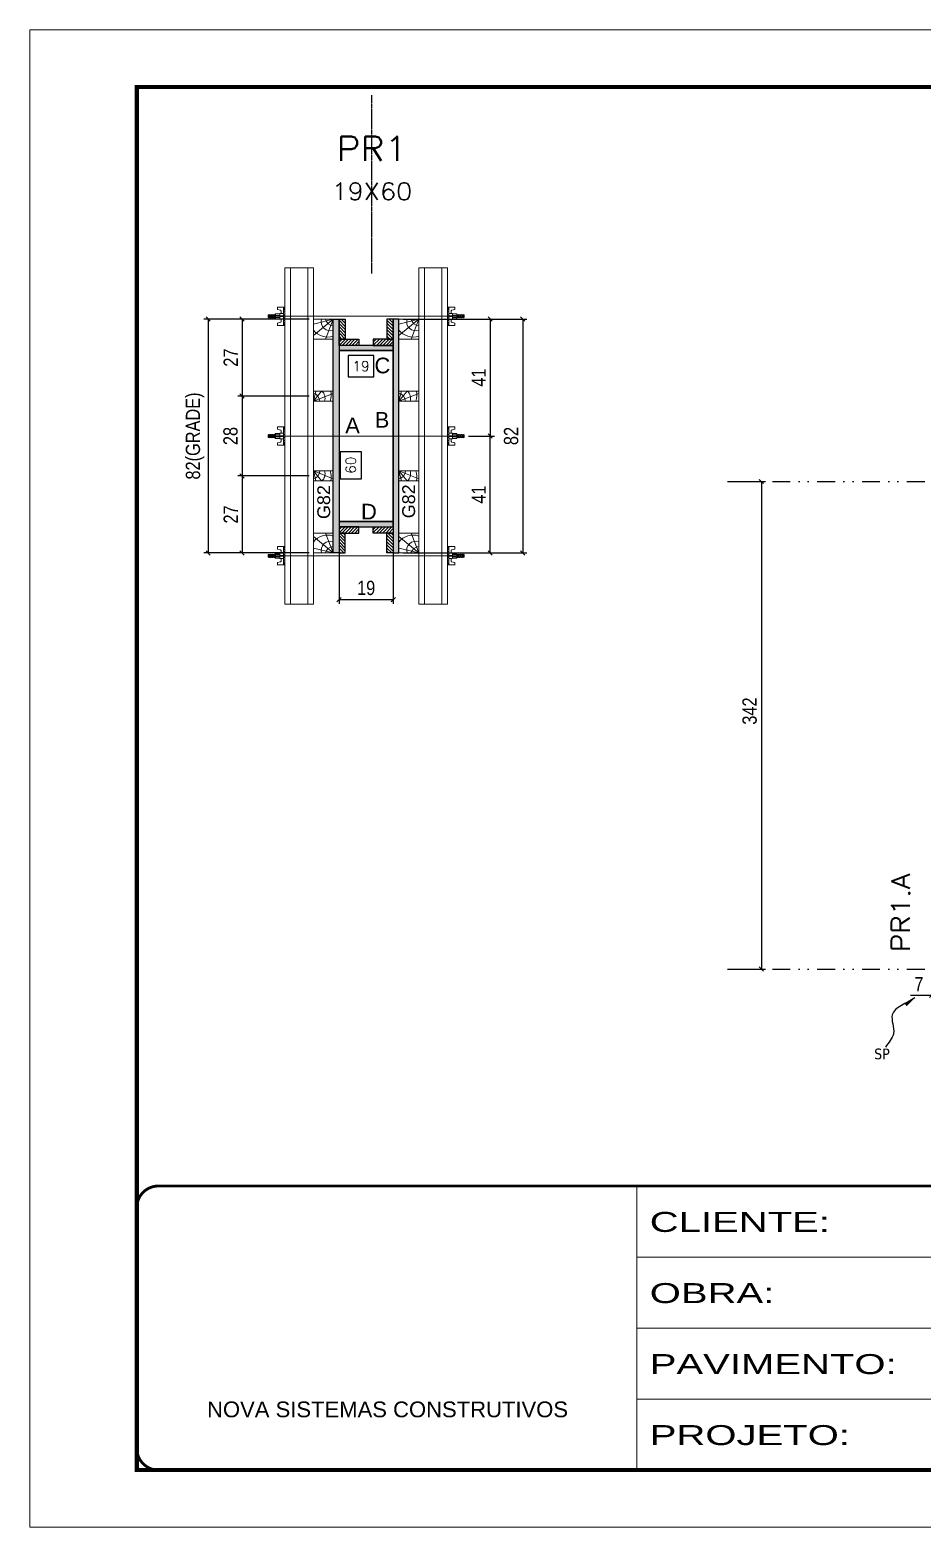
# Model space of a CAD drawing. Extents: x 2102 to 8383, y -13264 to 2718.
# Drawn here: x 3687 to 4313, y -7521 to -6471 of the extents above; entities that cross this region are included whole.
import ezdxf
from ezdxf.enums import TextEntityAlignment as Align

# ---------------------------------------------------------------- set-up
doc = ezdxf.new("R2010")
doc.units = 0
for name, pattern in [('CONTINUO', [0]), ('DASHED', [0.75, 0.5, -0.25]), ('DIVIDE2', [0.625, 0.25, -0.125, 0, -0.125, 0, -0.125]), ('HIDDEN', [0.375, 0.25, -0.125])]:
    doc.linetypes.add(name, pattern=pattern)
for name, color, linetype in [('CHAPA', 1, 'Continuous'), ('COTA', 241, 'Continuous'), ('cotas', 4, 'Continuous'), ('MEIO_PONT', 93, 'Continuous'), ('Nível', 160, 'Continuous'), ('Painéis', 200, 'Continuous'), ('SARRAFO', 251, 'Continuous'), ('texto', 7, 'Continuous'), ('Texto de Titulo', 7, 'Continuous'), ('Texto Qtd Sarr', 242, 'Continuous'), ('TEXTO_GERAL', 7, 'Continuous')]:
    doc.layers.add(name, color=color, linetype=linetype)
for name, color, linetype, lineweight in [('Folhas', 255, 'Continuous', 9), ('Hachura', 251, 'Continuous', 9), ('Madeira', 126, 'Continuous', 18), ('Perfil Metálico', 224, 'Continuous', 18), ('SARRAFO DE PRESSAO', 251, 'DASHED', 9), ('Texto Seção', 7, 'Continuous', 15)]:
    doc.layers.add(name, color=color, linetype=linetype, lineweight=lineweight)
doc.styles.add('ARIAL', font='arial.ttf')
doc.styles.add('COTA TECNICA', font='techl___.ttf', dxfattribs={"height": 10})
doc.styles.add('COTA TECNICA 2X', font='techl___.ttf', dxfattribs={"height": 10})
doc.styles.add('COTA TECNICA-50', font='techl___.ttf', dxfattribs={"height": 10})
doc.styles.add('REGUA-120', font='ROMANS.shx', dxfattribs={"height": 15})
doc.styles.add('ROMANS', font='romans.shx')
doc.styles.add('SANSSERIF', font='sas_____.pfb')
doc.styles.get("Standard").update_dxf_attribs({"font": 'arial.ttf'})
doc.styles.add('Tecnologia', font='')
doc.styles.get('Tecnologia').set_extended_font_data('Forgotten Futurist')
doc.dimstyles.new('COTA PAINEL-50', dxfattribs={"dimtxt": 10, "dimasz": 3, "dimexe": 3, "dimexo": 3, "dimgap": 3, "dimtad": 1, "dimdec": 1, "dimzin": 12, "dimdsep": 46, "dimtxsty": 'COTA TECNICA-50', "dimblk1": 'OBLIQUE', "dimblk2": 'OBLIQUE', "dimsah": 1, "dimcen": 0.9, "dimclrd": 4, "dimclre": 4, "dimclrt": 240, "dimadec": 1, "dimazin": 3, "dimtfac": 1, "dimtdec": 1, "dimtmove": 0, "dimatfit": 3, "dimfxl": 1, "dimtolj": 1, "dimtzin": 12, "dimarcsym": 0})
doc.dimstyles.new('PAINEL', dxfattribs={"dimtxt": 10, "dimasz": 3, "dimexe": 3, "dimexo": 3, "dimgap": 3, "dimtad": 1, "dimdec": 1, "dimzin": 12, "dimdsep": 46, "dimtxsty": 'COTA TECNICA', "dimblk1": 'OBLIQUE', "dimblk2": 'OBLIQUE', "dimsah": 1, "dimcen": 0.9, "dimclrd": 4, "dimclre": 4, "dimclrt": 240, "dimadec": 1, "dimazin": 3, "dimtfac": 1, "dimtdec": 1, "dimtmove": 0, "dimatfit": 3, "dimfxl": 1, "dimtolj": 1, "dimtzin": 12, "dimarcsym": 0})
doc.dimstyles.new('SECAO PILAR', dxfattribs={"dimtxt": 10, "dimasz": 3, "dimexe": 3, "dimexo": 3, "dimgap": 3, "dimtad": 1, "dimdec": 1, "dimlfac": 0.5, "dimzin": 12, "dimdsep": 46, "dimtxsty": 'COTA TECNICA 2X', "dimblk1": 'OBLIQUE', "dimblk2": 'OBLIQUE', "dimsah": 1, "dimcen": 0.9, "dimclrd": 256, "dimclre": 256, "dimclrt": 256, "dimadec": 1, "dimazin": 3, "dimtfac": 1, "dimtdec": 1, "dimtmove": 0, "dimatfit": 3, "dimfxl": 1, "dimtolj": 1, "dimtzin": 12, "dimarcsym": 0})
doc.dimstyles.new('SECÇÃO 2', dxfattribs={"dimtxt": 7, "dimasz": 6, "dimexe": 0.18, "dimexo": 2, "dimgap": -4, "dimtad": 3, "dimdec": 1, "dimlfac": 0.5, "dimzin": 12, "dimdsep": 46, "dimtxsty": 'ROMANS', "dimblk": 'ARCHTICK', "dimcen": 0.09, "dimse1": 1, "dimse2": 1, "dimsd1": 1, "dimsd2": 1, "dimclrd": 180, "dimclre": 5, "dimclrt": 1, "dimadec": 0, "dimazin": 3, "dimtfac": 1, "dimtdec": 1, "dimtofl": 0, "dimtmove": 0, "dimatfit": 3, "dimldrblk": 'ARCHTICK', "dimfxl": 1, "dimtolj": 1, "dimtzin": 0, "dimarcsym": 0})
doc.dimstyles.get("Standard").update_dxf_attribs({"dimtxt": 0.18, "dimasz": 0.18, "dimexe": 0.18, "dimexo": 0.0625, "dimgap": 0.09, "dimtad": 0, "dimtih": 1, "dimtoh": 1, "dimdec": 4, "dimzin": 0, "dimdsep": 46, "dimtxsty": 'Standard', "dimcen": 0.09, "dimadec": 0, "dimazin": 0, "dimtfac": 1, "dimtdec": 4, "dimtofl": 0, "dimtmove": 0, "dimatfit": 3, "dimfxl": 1, "dimtolj": 1, "dimtzin": 0, "dimarcsym": 0})
pattern_1 = [(135, (-18987.3286, 2665.1317), (-1.12253202, -1.12253202), [])]
pattern_2 = [(135, (-18987.3286, 2450.1317), (-1.12253202, -1.12253202), [])]

# ---------------------------------------------------------------- blocks, each defined once
blk = doc.blocks.new('9999999999')
at = {"color": 30, "linetype": 'CONTINUO'}
for p, q in [((98564.6, 34230.2), (98564.6, 34429.4)), ((98564.6, 34379.6), (99584, 34379.6)), ((98564.6, 34329.8), (99488, 34329.8)), ((98564.6, 34280), (99488, 34280))]:
    blk.add_line(p, q, dxfattribs=at)
at = {"color": 30, "linetype": 'CONTINUO', "const_width": 2}
blk.add_lwpolyline([(99584, 34230.2), (99584, 34414.4, 0.414214), (99569, 34429.4), (98229, 34429.4, 0.414214), (98214, 34414.4), (98214, 34245.2, 0.414214), (98229, 34230.2), (99584, 34230.2)], format="xyb", dxfattribs=at)
at = {"layer": 'Folhas'}
blk.add_lwpolyline([(98139, 34190.2), (99624, 34190.2), (99624, 35240.2), (98139, 35240.2)], close=True, dxfattribs=at)
at = {"layer": 'Folhas', "color": 30, "const_width": 3}
blk.add_lwpolyline([(98214, 34230.2), (99584, 34230.2), (99584, 35200.2), (98214, 35200.2)], close=True, dxfattribs=at)
at = {"color": 7, "linetype": 'Continuous', "ltscale": 5, "style": 'ARIAL'}
blk.add_text('NOVA SISTEMAS CONSTRUTIVOS', height=11.059, dxfattribs=at).set_placement((98263.2, 34267.2))
at = {"layer": 'Folhas', "color": 7, "style": 'Tecnologia', "width": 1.5}
for s, p in [('CLIENTE:', (98573.7, 34397.2)), ('OBRA:', (98573.7, 34347.3)), ('PAVIMENTO:', (98573.7, 34297.5)), ('PROJETO:', (98573.7, 34247.7))]:
    blk.add_text(s, height=14, dxfattribs=at).set_placement(p)
blk = doc.blocks.new('*D875')
at = {"layer": 'COTA', "color": 180, "lineweight": -2, "transparency": 16777216}
for p, q in [((3919.8, -6766.8), (3904.8, -6766.8)), ((3904.8, -6766.8), (3904.8, -6785.8)), ((3919.8, -6785.8), (3919.8, -6766.8)), ((3904.8, -6785.8), (3919.8, -6785.8))]:
    blk.add_line(p, q, dxfattribs=at)
at = {"layer": 'Defpoints', "color": 0, "transparency": 16777216}
for p in [(3904.1, -6695.8), (3904.1, -6815.8), (3923.8, -6815.8)]:
    blk.add_point(p, dxfattribs=at)
at = {"layer": 'COTA', "color": 1, "transparency": 16777216, "insert": (3912.3, -6776.3), "char_height": 7, "attachment_point": 5, "rotation": 90, "style": 'ROMANS'}
blk.add_mtext('\\A1;60', dxfattribs=at)
blk = doc.blocks.new('_ArchTick')
at = {"color": 0, "linetype": 'ByBlock', "const_width": 0.15}
blk.add_lwpolyline([(-0.5, -0.5), (0.5, 0.5)], dxfattribs=at)
blk = doc.blocks.new('_Oblique')
at = {"color": 0, "linetype": 'ByBlock', "lineweight": -2}
blk.add_line((-0.5, -0.5), (0.5, 0.5), dxfattribs=at)
blk = doc.blocks.new('*D876')
at = {"layer": 'COTA', "lineweight": -2, "transparency": 16777216}
for p, q in [((3949.1, -6673.8), (4035.9, -6673.8)), ((4032.9, -6673.8), (4032.9, -6837.8)), ((3949.1, -6837.8), (4035.9, -6837.8))]:
    blk.add_line(p, q, dxfattribs=at)
at = {"layer": 'Defpoints', "color": 0, "transparency": 16777216}
for p in [(3946.1, -6673.8), (3946.1, -6837.8), (4032.9, -6837.8)]:
    blk.add_point(p, dxfattribs=at)
at = {"layer": 'COTA', "lineweight": -2, "transparency": 16777216, "xscale": 3, "yscale": 3, "zscale": 3}
for p, rotation in [((4032.9, -6673.8), 90), ((4032.9, -6837.8), 270)]:
    blk.add_blockref('_Oblique', p, dxfattribs=dict(at, rotation=rotation))
at = {"layer": 'COTA', "transparency": 16777216, "insert": (4024.8, -6755.8), "char_height": 10, "attachment_point": 5, "rotation": 90, "style": 'COTA TECNICA 2X'}
blk.add_mtext('\\A1;82', dxfattribs=at)
blk = doc.blocks.new('*D877')
at = {"layer": 'COTA', "lineweight": -2, "transparency": 16777216}
for p, q in [((3983.1, -6673.8), (4013.1, -6673.8)), ((4010.1, -6673.8), (4010.1, -6755.8)), ((3994.9, -6755.8), (4013.1, -6755.8))]:
    blk.add_line(p, q, dxfattribs=at)
at = {"layer": 'Defpoints', "color": 0, "transparency": 16777216}
for p in [(3980.1, -6673.8), (3991.9, -6755.8), (4010.1, -6755.8)]:
    blk.add_point(p, dxfattribs=at)
at = {"layer": 'COTA', "lineweight": -2, "transparency": 16777216, "xscale": 3, "yscale": 3, "zscale": 3}
for p, rotation in [((4010.1, -6673.8), 90), ((4010.1, -6755.8), 270)]:
    blk.add_blockref('_Oblique', p, dxfattribs=dict(at, rotation=rotation))
at = {"layer": 'COTA', "transparency": 16777216, "insert": (4002, -6714.8), "char_height": 10, "attachment_point": 5, "rotation": 90, "style": 'COTA TECNICA 2X'}
blk.add_mtext('\\A1;41', dxfattribs=at)
blk = doc.blocks.new('*D878')
at = {"layer": 'COTA', "lineweight": -2, "transparency": 16777216}
for p, q in [((3994.9, -6755.8), (4013.1, -6755.8)), ((4010.1, -6837.8), (4010.1, -6755.8)), ((3983.1, -6837.8), (4013.1, -6837.8))]:
    blk.add_line(p, q, dxfattribs=at)
at = {"layer": 'Defpoints', "color": 0, "transparency": 16777216}
for p in [(3991.9, -6755.8), (4010.1, -6755.8), (3980.1, -6837.8)]:
    blk.add_point(p, dxfattribs=at)
at = {"layer": 'COTA', "lineweight": -2, "transparency": 16777216, "xscale": 3, "yscale": 3, "zscale": 3}
for p, rotation in [((4010.1, -6755.8), 90), ((4010.1, -6837.8), 270)]:
    blk.add_blockref('_Oblique', p, dxfattribs=dict(at, rotation=rotation))
at = {"layer": 'COTA', "transparency": 16777216, "insert": (4002, -6796.8), "char_height": 10, "attachment_point": 5, "rotation": 90, "style": 'COTA TECNICA 2X'}
blk.add_mtext('\\A1;41', dxfattribs=at)
blk = doc.blocks.new('*D879')
at = {"layer": 'COTA', "color": 180, "lineweight": -2, "transparency": 16777216}
for p, q in [((3928.5, -6699.3), (3910.5, -6699.3)), ((3910.5, -6699.3), (3910.5, -6714.3)), ((3928.5, -6714.3), (3928.5, -6699.3)), ((3910.5, -6714.3), (3928.5, -6714.3))]:
    blk.add_line(p, q, dxfattribs=at)
at = {"layer": 'Defpoints', "color": 0, "transparency": 16777216}
for p in [(3904.1, -6695.8), (3942.1, -6695.8), (3942.1, -6718.3)]:
    blk.add_point(p, dxfattribs=at)
at = {"layer": 'COTA', "color": 1, "transparency": 16777216, "insert": (3919.5, -6706.8), "char_height": 7, "attachment_point": 5, "style": 'ROMANS'}
blk.add_mtext('\\A1;19', dxfattribs=at)
blk = doc.blocks.new('titulo1')
at = {"layer": 'Defpoints', "color": 252, "linetype": 'HIDDEN', "ltscale": 2}
blk.add_line((0, 0), (0, 125), dxfattribs=at)
at = {"layer": 'Defpoints', "style": 'ROMANS', "oblique": 15}
blk.add_attdef('FOLHA', text='', height=10, dxfattribs=at).set_placement((0, 15.6), align=Align.MIDDLE_CENTER)
at = {"layer": 'Texto Qtd Sarr', "color": 3, "style": 'ROMANS', "oblique": 15}
for tag, height, p in [('TITULO', 17, (0, 71.4)), ('SEÇÃO', 12, (0, 41.5))]:
    blk.add_attdef(tag, text='', height=height, dxfattribs=at).set_placement(p, align=Align.MIDDLE_CENTER)
blk = doc.blocks.new('PONTALETE')
at = {"layer": 'Madeira'}
for q in [(2.71, 7), (7, 5.76), (7, 1.74)]:
    blk.add_line((0, 0), q, dxfattribs=at)
blk.add_lwpolyline([(0, 0), (7, 0), (7, 7), (0, 7)], close=True, dxfattribs=at)
for centre, radius, start, end in [((2.04, 0.06), 6.23, 37.2818, 109.0913), ((1.09, 0.9), 3.19, 343.603, 109.9847), ((-0.21, -0.78), 3.09, 14.6322, 86.0383)]:
    blk.add_arc(centre, radius, start, end, dxfattribs=at)
blk = doc.blocks.new('*D880')
at = {"layer": 'COTA', "lineweight": -2, "transparency": 16777216}
for p, q in [((3883.1, -6673.8), (3809.3, -6673.8)), ((3812.3, -6673.8), (3812.3, -6837.8)), ((3883.1, -6837.8), (3809.3, -6837.8))]:
    blk.add_line(p, q, dxfattribs=at)
at = {"layer": 'Defpoints', "color": 0, "transparency": 16777216}
for p in [(3886.1, -6673.8), (3812.3, -6837.8), (3886.1, -6837.8)]:
    blk.add_point(p, dxfattribs=at)
at = {"layer": 'COTA', "lineweight": -2, "transparency": 16777216, "xscale": 3, "yscale": 3, "zscale": 3}
for p, rotation in [((3812.3, -6673.8), 90), ((3812.3, -6837.8), 270)]:
    blk.add_blockref('_Oblique', p, dxfattribs=dict(at, rotation=rotation))
at = {"layer": 'COTA', "transparency": 16777216, "insert": (3803.1, -6755.8), "char_height": 10, "attachment_point": 5, "rotation": 90, "style": 'COTA TECNICA 2X'}
blk.add_mtext('\\A1;82(GRADE)', dxfattribs=at)
blk = doc.blocks.new('MEIO PONTALETE')
at = {"layer": 'Madeira'}
for q in [(2.71, 7), (3.5, 2.88), (3.5, 0.87)]:
    blk.add_line((0, 0), q, dxfattribs=at)
blk.add_lwpolyline([(0, 0), (3.5, 0), (3.5, 7), (0, 7)], close=True, dxfattribs=at)
for centre, radius, start, end in [((2.04, 0.06), 6.23, 76.4499, 109.0913), ((1.09, 0.9), 3.19, 40.9063, 109.9847), ((-0.21, -0.78), 3.09, 14.6322, 86.0383)]:
    blk.add_arc(centre, radius, start, end, dxfattribs=at)
blk = doc.blocks.new('*D881')
at = {"layer": 'COTA', "lineweight": -2, "transparency": 16777216}
for p, q in [((3883.1, -6783.8), (3833.1, -6783.8)), ((3836.1, -6783.8), (3836.1, -6837.8)), ((3883.1, -6837.8), (3833.1, -6837.8))]:
    blk.add_line(p, q, dxfattribs=at)
at = {"layer": 'Defpoints', "color": 0, "transparency": 16777216}
for p in [(3886.1, -6783.8), (3836.1, -6837.8), (3886.1, -6837.8)]:
    blk.add_point(p, dxfattribs=at)
at = {"layer": 'COTA', "lineweight": -2, "transparency": 16777216, "xscale": 3, "yscale": 3, "zscale": 3}
for p, rotation in [((3836.1, -6783.8), 90), ((3836.1, -6837.8), 270)]:
    blk.add_blockref('_Oblique', p, dxfattribs=dict(at, rotation=rotation))
at = {"layer": 'COTA', "transparency": 16777216, "insert": (3828.1, -6810.8), "char_height": 10, "attachment_point": 5, "rotation": 90, "style": 'COTA TECNICA 2X'}
blk.add_mtext('\\A1;27', dxfattribs=at)
blk = doc.blocks.new('C')
at = {"layer": 'Hachura', "color": 0}
for p, q in [((0, 3.22), (0, -3.22)), ((0.45, 3.22), (0, 3.22)), ((0.46, 3.16), (0, 3.16)), ((0.46, 3.05), (0, 3.05)), ((0.46, 2.88), (0, 2.88)), ((0, 2.75), (0, -1.16)), ((0.46, 2.65), (0, 2.65)), ((0.46, 2.23), (0, 2.23)), ((0.46, 1.51), (0, 1.51)), ((0.39, 0.49), (0.17, 0.49)), ((0.45, -3.23), (0.45, 3.22)), ((0.45, 3.22), (2.58, 3.22)), ((1.74, 0.97), (0.45, 0.97)), ((1.45, 0.1), (0.45, 0.1)), ((1.35, 1.94), (1.35, 0.96)), ((2.58, 2.39), (1.47, 2.09)), ((1.74, -0.97), (1.74, 0.97)), ((1.74, 0.97), (1.74, 0.84)), ((1.74, 0.97), (1.74, 0.84)), ((1.74, 0.84), (3.35, 0.84)), ((3.35, 0.45), (1.74, 0.45)), ((2.58, 3.22), (2.58, 2.39)), ((3.32, 0.84), (3.32, -0.84)), ((3.35, 0.84), (3.35, -0.84)), ((3.68, 0.45), (3.35, 0.45)), ((3.84, -0.52), (3.35, 0.45)), ((3.35, 0.06), (3.67, -0.57)), ((3.68, 0.45), (4.16, -0.52)), ((3.72, 0.5), (4.25, -0.57)), ((4.37, -0.55), (3.83, 0.53)), ((4.15, 0.45), (3.93, 0.45)), ((4.42, -0.52), (3.93, 0.45)), ((4.15, 0.45), (4.26, 0.45)), ((4.26, 0.45), (4.74, -0.52)), ((4.3, 0.5), (4.83, -0.57)), ((4.95, -0.55), (4.41, 0.53)), ((4.51, 0.45), (4.84, 0.45)), ((5, -0.52), (4.51, 0.45)), ((4.84, 0.45), (5.32, -0.52)), ((4.88, 0.5), (5.41, -0.57)), ((5.53, -0.55), (4.99, 0.53)), ((5.58, -0.52), (5.09, 0.45)), ((5.42, 0.45), (5.09, 0.45)), ((5.58, -0.52), (5.09, 0.45)), ((5.42, 0.45), (5.74, -0.19)), ((5.46, 0.5), (5.74, -0.07)), ((5.74, 0.19), (5.57, 0.53)), ((5.74, 0.32), (5.68, 0.45)), ((5.68, 0.45), (5.74, 0.45)), ((5.74, 0.45), (5.9, 0.29)), ((5.74, 0.45), (5.74, -0.52)), ((5.9, -0.36), (5.9, 0.29)), ((0.45, 0), (0, 0)), ((0.46, -1.52), (0, -1.52)), ((0.46, -2.23), (0, -2.23)), ((0.46, -2.65), (0, -2.65)), ((0.46, -2.88), (0, -2.88)), ((0.46, -3.05), (0, -3.05)), ((0.46, -3.16), (0, -3.16)), ((0, -3.22), (2.57, -3.22)), ((0.08, -0.48), (0.29, -0.48)), ((0.29, -0.48), (0.4, -0.48)), ((0.45, 0), (0.45, -0.97)), ((0.45, -0.16), (1.45, -0.16)), ((0.45, -0.65), (0.45, -0.32)), ((0.45, -3.23), (0.45, -0.65)), ((0.45, -0.97), (1.74, -0.97)), ((1.35, -1.94), (1.35, -0.97)), ((2.58, -2.39), (1.47, -2.1)), ((3.35, -0.32), (1.74, -0.32)), ((3.35, -0.84), (1.74, -0.84)), ((2.58, -3.23), (2.58, -2.39)), ((3.35, -0.07), (3.58, -0.52)), ((3.35, -0.52), (3.58, -0.52)), ((3.84, -0.52), (4.16, -0.52)), ((4.42, -0.52), (4.74, -0.52)), ((4.63, -0.52), (4.74, -0.52)), ((5, -0.52), (5.32, -0.52)), ((5.58, -0.52), (5.74, -0.52)), ((5.74, -0.52), (5.9, -0.36)), ((5.74, -0.52), (5.74, -0.52))]:
    blk.add_line(p, q, dxfattribs=at)
for centre, radius, start, end in [((1.52, 1.94), 0.161, 104.7436, 180), ((1.44, -0.03), 0.129, 272.695, 87.305), ((3.81, 0.39), 0.143, 25.5688, 154.4312), ((4.39, 0.39), 0.143, 25.5688, 154.4312), ((4.97, 0.39), 0.143, 25.5688, 154.4312), ((5.55, 0.39), 0.143, 25.5688, 154.4312), ((0.17, -0.37), 0.174, 221.744, 317.8592), ((1.52, -1.94), 0.161, 180, 255.2564), ((3.71, -0.4), 0.174, 222.1408, 318.256), ((4.29, -0.4), 0.174, 222.1408, 318.256), ((4.87, -0.4), 0.174, 222.1408, 318.256), ((5.45, -0.4), 0.174, 222.1408, 318.256), ((5.61, -0.4), 0.174, 317.8592, 318.256)]:
    blk.add_arc(centre, radius, start, end, dxfattribs=at)
blk = doc.blocks.new('*D882')
at = {"layer": 'COTA', "lineweight": -2, "transparency": 16777216}
for p, q in [((3883.1, -6673.8), (3833.1, -6673.8)), ((3836.1, -6673.8), (3836.1, -6727.8)), ((3883.1, -6727.8), (3833.1, -6727.8))]:
    blk.add_line(p, q, dxfattribs=at)
at = {"layer": 'Defpoints', "color": 0, "transparency": 16777216}
for p in [(3886.1, -6673.8), (3836.1, -6727.8), (3886.1, -6727.8)]:
    blk.add_point(p, dxfattribs=at)
at = {"layer": 'COTA', "lineweight": -2, "transparency": 16777216, "xscale": 3, "yscale": 3, "zscale": 3}
for p, rotation in [((3836.1, -6673.8), 90), ((3836.1, -6727.8), 270)]:
    blk.add_blockref('_Oblique', p, dxfattribs=dict(at, rotation=rotation))
at = {"layer": 'COTA', "transparency": 16777216, "insert": (3828.1, -6700.8), "char_height": 10, "attachment_point": 5, "rotation": 90, "style": 'COTA TECNICA 2X'}
blk.add_mtext('\\A1;27', dxfattribs=at)
blk = doc.blocks.new('*D883')
at = {"layer": 'COTA', "lineweight": -2, "transparency": 16777216}
for p, q in [((3883.1, -6727.8), (3833.1, -6727.8)), ((3836.1, -6727.8), (3836.1, -6783.8)), ((3883.1, -6783.8), (3833.1, -6783.8))]:
    blk.add_line(p, q, dxfattribs=at)
at = {"layer": 'Defpoints', "color": 0, "transparency": 16777216}
for p in [(3886.1, -6727.8), (3836.1, -6783.8), (3886.1, -6783.8)]:
    blk.add_point(p, dxfattribs=at)
at = {"layer": 'COTA', "lineweight": -2, "transparency": 16777216, "xscale": 3, "yscale": 3, "zscale": 3}
for p, rotation in [((3836.1, -6727.8), 90), ((3836.1, -6783.8), 270)]:
    blk.add_blockref('_Oblique', p, dxfattribs=dict(at, rotation=rotation))
at = {"layer": 'COTA', "transparency": 16777216, "insert": (3828, -6755.8), "char_height": 10, "attachment_point": 5, "rotation": 90, "style": 'COTA TECNICA 2X'}
blk.add_mtext('\\A1;28', dxfattribs=at)
blk = doc.blocks.new('*D1493')
at = {"layer": 'COTA', "lineweight": -2, "transparency": 16777216}
for p, q in [((3904.1, -6822.4), (3904.1, -6873.5)), ((3942.1, -6822.4), (3942.1, -6873.5)), ((3904.1, -6870.5), (3942.1, -6870.5))]:
    blk.add_line(p, q, dxfattribs=at)
at = {"layer": 'Defpoints', "color": 0, "transparency": 16777216}
for p in [(3904.1, -6819.4), (3942.1, -6819.4), (3942.1, -6870.5)]:
    blk.add_point(p, dxfattribs=at)
at = {"layer": 'COTA', "lineweight": -2, "transparency": 16777216, "xscale": 3, "yscale": 3, "zscale": 3, "rotation": 180}
blk.add_blockref('_Oblique', (3904.1, -6870.5), dxfattribs=at)
at = {"layer": 'COTA', "lineweight": -2, "transparency": 16777216, "xscale": 3, "yscale": 3, "zscale": 3}
blk.add_blockref('_Oblique', (3942.1, -6870.5), dxfattribs=at)
at = {"layer": 'COTA', "transparency": 16777216, "insert": (3923.1, -6862.4), "char_height": 10, "attachment_point": 5, "style": 'COTA TECNICA 2X'}
blk.add_mtext('\\A1;19', dxfattribs=at)
blk = doc.blocks.new('*D1494')
at = {"layer": 'cotas', "color": 4, "linetype": 'ByBlock', "lineweight": -2, "transparency": 16777216}
for p, q in [((4179.6, -6787.7), (4203.3, -6787.7)), ((4200.3, -6787.7), (4200.3, -7129.7)), ((4179.6, -7129.7), (4203.3, -7129.7))]:
    blk.add_line(p, q, dxfattribs=at)
at = {"layer": 'Defpoints', "color": 0, "linetype": 'ByBlock', "transparency": 16777216}
for p in [(4176.6, -6787.7), (4176.6, -7129.7), (4200.3, -7129.7)]:
    blk.add_point(p, dxfattribs=at)
at = {"layer": 'cotas', "color": 4, "linetype": 'ByBlock', "lineweight": -2, "transparency": 16777216, "xscale": 3, "yscale": 3, "zscale": 3}
for p, rotation in [((4200.3, -6787.7), 90), ((4200.3, -7129.7), 270)]:
    blk.add_blockref('_Oblique', p, dxfattribs=dict(at, rotation=rotation))
at = {"layer": 'cotas', "color": 240, "linetype": 'ByBlock', "transparency": 16777216, "insert": (4192.1, -6948.7), "char_height": 10, "attachment_point": 5, "rotation": 90, "style": 'COTA TECNICA'}
blk.add_mtext('\\A1;342', dxfattribs=at)
blk = doc.blocks.new('*D886')
at = {"layer": 'COTA', "color": 4, "lineweight": -2, "transparency": 16777216}
for p, q in [((4319.7, -7132.7), (4319.7, -7151.2)), ((4326.7, -7130.7), (4326.7, -7151.2)), ((4319.7, -7148.2), (4304.9, -7148.2)), ((4326.7, -7148.2), (4319.7, -7148.2))]:
    blk.add_line(p, q, dxfattribs=at)
at = {"layer": 'Defpoints', "color": 0, "transparency": 16777216}
for p in [(4326.7, -7127.7), (4319.7, -7129.7), (4319.7, -7148.2)]:
    blk.add_point(p, dxfattribs=at)
at = {"layer": 'COTA', "color": 4, "lineweight": -2, "transparency": 16777216, "xscale": 3, "yscale": 3, "zscale": 3, "rotation": 180}
blk.add_blockref('_Oblique', (4319.7, -7148.2), dxfattribs=at)
at = {"layer": 'COTA', "color": 4, "lineweight": -2, "transparency": 16777216, "xscale": 3, "yscale": 3, "zscale": 3}
blk.add_blockref('_Oblique', (4326.7, -7148.2), dxfattribs=at)
at = {"layer": 'COTA', "color": 240, "transparency": 16777216, "insert": (4310.8, -7140.2), "char_height": 10, "attachment_point": 5, "style": 'COTA TECNICA-50'}
blk.add_mtext('\\A1;7', dxfattribs=at)

msp = doc.modelspace()

# ---------------------------------------------------------------- hatches: boundary and pattern name
at = {"layer": 'Hachura'}
h = msp.add_hatch(color=256, dxfattribs=at)
h.dxf.hatch_style = 1
h.paths.add_polyline_path([(3904.08, -6837.82), (3900.08, -6837.82), (3900.08, -6673.82), (3904.08, -6673.82)])
h = msp.add_hatch(color=256, dxfattribs=at)
h.dxf.hatch_style = 1
h.paths.add_polyline_path([(3904.08, -6837.82), (3900.08, -6837.82), (3900.08, -6673.82), (3904.08, -6673.82)])
h = msp.add_hatch(dxfattribs=at)
h.set_pattern_fill('ANSI31', color=256, scale=0.5, angle=90, style=0)
h.set_pattern_definition(pattern_2)
h.paths.add_polyline_path([(3904.08, -6687.82), (3908.48, -6687.82), (3908.48, -6673.82), (3904.08, -6673.82)])
h = msp.add_hatch(dxfattribs=at)
h.set_pattern_fill('ANSI31', color=256, scale=0.5, angle=90, style=0)
h.set_pattern_definition(pattern_2)
h.paths.add_polyline_path([(3942.08, -6687.82), (3937.68, -6687.82), (3937.68, -6673.82), (3942.08, -6673.82)])
h = msp.add_hatch(color=256, dxfattribs=at)
h.dxf.hatch_style = 1
h.paths.add_polyline_path([(3942.08, -6837.82), (3946.08, -6837.82), (3946.08, -6673.82), (3942.08, -6673.82)])
h = msp.add_hatch(color=256, dxfattribs=at)
h.dxf.hatch_style = 1
h.paths.add_polyline_path([(3942.08, -6837.82), (3946.08, -6837.82), (3946.08, -6673.82), (3942.08, -6673.82)])
h = msp.add_hatch(dxfattribs=at)
h.set_pattern_fill('ANSI31', color=256, scale=0.5, style=0)
h.set_pattern_definition([(45, (13078.0314, 16237.188), (-1.12253202, 1.12253202), [])])
h.paths.add_polyline_path([(3918.08, -6692.22), (3918.08, -6687.82), (3904.08, -6687.82), (3904.08, -6692.22)])
h = msp.add_hatch(dxfattribs=at)
h.set_pattern_fill('ANSI31', color=256, scale=0.5, style=0)
h.set_pattern_definition([(45, (13066.0314, 16237.188), (-1.12253202, 1.12253202), [])])
h.paths.add_polyline_path([(3928.08, -6692.22), (3928.08, -6687.82), (3942.08, -6687.82), (3942.08, -6692.22)])
h = msp.add_hatch(color=256, dxfattribs=at)
h.dxf.hatch_style = 1
h.paths.add_polyline_path([(3904.08, -6692.22), (3904.08, -6695.82), (3942.08, -6695.82), (3942.08, -6692.22)])
h = msp.add_hatch(color=256, dxfattribs=at)
h.dxf.hatch_style = 1
h.paths.add_polyline_path([(3904.08, -6692.22), (3904.08, -6695.82), (3942.08, -6695.82), (3942.08, -6692.22)])
h = msp.add_hatch(color=256, dxfattribs=at)
h.dxf.hatch_style = 1
h.paths.add_polyline_path([(3904.08, -6815.82), (3904.08, -6819.42), (3942.08, -6819.42), (3942.08, -6815.82)])
h = msp.add_hatch(color=256, dxfattribs=at)
h.dxf.hatch_style = 1
h.paths.add_polyline_path([(3904.08, -6815.82), (3904.08, -6819.42), (3942.08, -6819.42), (3942.08, -6815.82)])
h = msp.add_hatch(dxfattribs=at)
h.set_pattern_fill('ANSI31', color=256, scale=0.5, style=0)
h.set_pattern_definition([(45, (13078.0314, 16283.188), (-1.12253202, 1.12253202), [])])
h.paths.add_polyline_path([(3918.08, -6819.42), (3918.08, -6823.82), (3904.08, -6823.82), (3904.08, -6819.42)])
h = msp.add_hatch(dxfattribs=at)
h.set_pattern_fill('ANSI31', color=256, scale=0.5, angle=90, style=0)
h.set_pattern_definition(pattern_1)
h.paths.add_polyline_path([(3904.08, -6823.82), (3908.48, -6823.82), (3908.48, -6837.82), (3904.08, -6837.82)])
h = msp.add_hatch(dxfattribs=at)
h.set_pattern_fill('ANSI31', color=256, scale=0.5, style=0)
h.set_pattern_definition([(45, (13066.0314, 16283.188), (-1.12253202, 1.12253202), [])])
h.paths.add_polyline_path([(3928.08, -6819.42), (3928.08, -6823.82), (3942.08, -6823.82), (3942.08, -6819.42)])
h = msp.add_hatch(dxfattribs=at)
h.set_pattern_fill('ANSI31', color=256, scale=0.5, angle=90, style=0)
h.set_pattern_definition(pattern_1)
h.paths.add_polyline_path([(3942.08, -6823.82), (3937.68, -6823.82), (3937.68, -6837.82), (3942.08, -6837.82)])

# ---------------------------------------------------------------- linework, layer by layer
at = {"layer": 'CHAPA'}
for points in [[(3904.08, -6837.82), (3900.08, -6837.82), (3900.08, -6673.82), (3904.08, -6673.82)], [(3904.08, -6837.82), (3900.08, -6837.82), (3900.08, -6673.82), (3904.08, -6673.82)], [(3942.08, -6837.82), (3946.08, -6837.82), (3946.08, -6673.82), (3942.08, -6673.82)], [(3942.08, -6837.82), (3946.08, -6837.82), (3946.08, -6673.82), (3942.08, -6673.82)], [(3904.08, -6692.22), (3904.08, -6695.82), (3942.08, -6695.82), (3942.08, -6692.22)], [(3904.08, -6692.22), (3904.08, -6695.82), (3942.08, -6695.82), (3942.08, -6692.22)], [(3904.08, -6815.82), (3904.08, -6819.42), (3942.08, -6819.42), (3942.08, -6815.82)], [(3904.08, -6815.82), (3904.08, -6819.42), (3942.08, -6819.42), (3942.08, -6815.82)]]:
    msp.add_lwpolyline(points, close=True, dxfattribs=at)
at = {"layer": 'Hachura'}
for p, q in [((3855.28, -6671.82), (3987.08, -6671.81)), ((3855.28, -6755.82), (3987.08, -6755.83)), ((3855.28, -6839.82), (3987.08, -6839.83))]:
    msp.add_line(p, q, dxfattribs=at)
at = {"layer": 'Madeira'}
for points in [[(3900.08, -6837.82), (3886.08, -6837.82), (3886.08, -6673.82), (3900.08, -6673.82)], [(3946.08, -6837.82), (3960.08, -6837.82), (3960.08, -6673.82), (3946.08, -6673.82)]]:
    msp.add_lwpolyline(points, close=True, dxfattribs=at)
at = {"layer": 'Nível', "color": 4, "linetype": 'DIVIDE2', "ltscale": 50}
for p, q in [((4176.58, -6787.72), (5132.28, -6787.72)), ((4176.58, -7129.72), (5132.28, -7129.72))]:
    msp.add_line(p, q, dxfattribs=at)
at = {"layer": 'Painéis'}
msp.add_lwpolyline([(3942.08, -6695.82), (3904.08, -6695.82), (3904.08, -6815.82), (3942.08, -6815.82)], close=True, dxfattribs=at)
at = {"layer": 'Perfil Metálico'}
for points in [[(3866.08, -6873.82), (3886.08, -6873.82), (3886.08, -6637.82), (3866.08, -6637.82)], [(3882.08, -6637.82), (3870.08, -6637.82), (3870.08, -6873.82), (3882.08, -6873.82)], [(3980.08, -6873.82), (3960.08, -6873.82), (3960.08, -6637.82), (3980.08, -6637.82)], [(3964.08, -6637.82), (3976.08, -6637.82), (3976.08, -6873.82), (3964.08, -6873.82)]]:
    msp.add_lwpolyline(points, close=True, dxfattribs=at)
at = {"layer": 'SARRAFO'}
for points in [[(3908.48, -6673.82), (3908.48, -6687.82), (3904.08, -6687.82), (3904.08, -6673.82)], [(3937.68, -6673.82), (3937.68, -6687.82), (3942.08, -6687.82), (3942.08, -6673.82)], [(3904.08, -6687.82), (3918.08, -6687.82), (3918.08, -6692.22), (3904.08, -6692.22)], [(3942.08, -6687.82), (3928.08, -6687.82), (3928.08, -6692.22), (3942.08, -6692.22)], [(3904.08, -6823.82), (3918.08, -6823.82), (3918.08, -6819.42), (3904.08, -6819.42)], [(3908.48, -6837.82), (3908.48, -6823.82), (3904.08, -6823.82), (3904.08, -6837.82)], [(3942.08, -6823.82), (3928.08, -6823.82), (3928.08, -6819.42), (3942.08, -6819.42)], [(3937.68, -6837.82), (3937.68, -6823.82), (3942.08, -6823.82), (3942.08, -6837.82)]]:
    msp.add_lwpolyline(points, close=True, dxfattribs=at)

# ---------------------------------------------------------------- block references
at = {"layer": 'Hachura', "linetype": 'Continuous', "yscale": 2, "zscale": 2, "rotation": 180}
for p, xscale in [((3866.08, -6671.82), 2), ((3980.08, -6671.82), -2)]:
    msp.add_blockref('C', p, dxfattribs=dict(at, xscale=xscale))
at = {"layer": 'Hachura', "linetype": 'Continuous', "yscale": 2, "zscale": 2}
for p, xscale in [((3866.08, -6755.82), -2), ((3980.08, -6755.82), 2), ((3866.08, -6839.82), -2), ((3980.08, -6839.82), 2)]:
    msp.add_blockref('C', p, dxfattribs=dict(at, xscale=xscale))
at = {"layer": 'MEIO_PONT'}
for name, p, xscale, yscale, zscale, rotation in [('PONTALETE', (3900.08, -6673.82), 2, 2, 2, 180), ('PONTALETE', (3960.08, -6673.82), 2, 2, 2, 180), ('MEIO PONTALETE', (3886.08, -6731.32), -1.999999997962732, 1.999999997962732, 1.999999997962732, 270), ('MEIO PONTALETE', (3946.08, -6731.32), -1.999999997962732, 1.999999997962732, 1.999999997962732, 270), ('MEIO PONTALETE', (3886.08, -6780.32), 1.999999997962732, 1.999999997962732, 1.999999997962732, 270), ('MEIO PONTALETE', (3946.08, -6780.32), 1.999999997962732, 1.999999997962732, 1.999999997962732, 270)]:
    msp.add_blockref(name, p, dxfattribs=dict(at, xscale=xscale, yscale=yscale, zscale=zscale, rotation=rotation))
at = {"layer": 'MEIO_PONT', "xscale": -2, "yscale": 2, "zscale": 2}
for p in [(3900.08, -6837.82), (3960.08, -6837.82)]:
    msp.add_blockref('PONTALETE', p, dxfattribs=at)
at = {"layer": 'SARRAFO DE PRESSAO', "color": 6, "linetype": 'ByBlock'}
msp.add_blockref('9999999999', (-94451.69, -41711.2), dxfattribs=at)
at = {"layer": 'Texto Seção'}
ref = msp.add_blockref('titulo1', (3927.14, -6641.71), dxfattribs=at)
ref.add_attrib('TITULO', 'PR1', dxfattribs={"layer": 'Texto de Titulo', "color": 7, "height": 17, "style": 'ROMANS', "width": 1.1}).set_placement((3927.14, -6554.21), align=Align.MIDDLE_CENTER)
ref.add_attrib('SEÇÃO', '19X60', dxfattribs={"layer": 'Texto de Titulo', "color": 7, "height": 12, "style": 'ROMANS', "width": 1.1}).set_placement((3927.14, -6584.21), align=Align.MIDDLE_CENTER)

# ---------------------------------------------------------------- texts
at = {"layer": 'texto', "color": 0, "insert": (4284.9, -7189.21), "char_height": 7.5, "attachment_point": 5}
msp.add_mtext('{\\fTahoma|b0|i0|c0|p34;\\C4;SP}', dxfattribs=at)
at = {"layer": 'Texto Seção', "style": 'REGUA-120', "width": 1.1}
msp.add_text('PR1.A', height=13, rotation=90, dxfattribs=at).set_placement((4304.54, -7117.66))
at = {"layer": 'TEXTO_GERAL', "style": 'ARIAL'}
for s, p in [('C', (3934.5, -6706.32)), ('B', (3934.25, -6744.46)), ('A', (3913.54, -6748.37)), ('D', (3925.04, -6808.82))]:
    msp.add_text(s, height=11, dxfattribs=at).set_placement(p, align=Align.MIDDLE_CENTER)
at = {"layer": 'TEXTO_GERAL', "color": 0, "linetype": 'Continuous', "style": 'SANSSERIF'}
for p in [(3893.35, -6814.01), (3952.91, -6813.47)]:
    msp.add_text('G82', height=9, rotation=90, dxfattribs=at).set_placement(p, align=Align.MIDDLE_LEFT)

# ---------------------------------------------------------------- dimensions: what is measured, and where the dimension line sits
at = {"layer": 'COTA'}
dim = msp.add_linear_dim(base=(3812.3, -6837.82), p1=(3886.08, -6673.82), p2=(3886.08, -6837.82), angle=270, text='<>(GRADE)', dimstyle='SECAO PILAR', dxfattribs=at)
dim.commit()
dim.dimension.update_dxf_attribs({"geometry": '*D880', "text_midpoint": (3803.08, -6755.82)})
for base, p1, p2, angle, dimstyle, picture, middle in [((3836.14, -6727.82), (3886.08, -6673.82), (3886.08, -6727.82), 270, 'SECAO PILAR', '*D882', (3828.07, -6700.82)), ((4032.85, -6837.82), (3946.08, -6673.82), (3946.08, -6837.82), 270, 'SECAO PILAR', '*D876', (4024.76, -6755.82)), ((4010.09, -6755.82), (3980.08, -6673.82), (3991.88, -6755.82), 270, 'SECAO PILAR', '*D877', (4002.01, -6714.82)), ((3836.14, -6783.82), (3886.08, -6727.82), (3886.08, -6783.82), 270, 'SECAO PILAR', '*D883', (3828.05, -6755.82)), ((4010.09, -6755.82), (3980.08, -6837.82), (3991.88, -6755.82), 90, 'SECAO PILAR', '*D878', (4002.01, -6796.82)), ((3836.14, -6837.82), (3886.08, -6783.82), (3886.08, -6837.82), 270, 'SECAO PILAR', '*D881', (3828.07, -6810.82)), ((4319.68, -7148.23), (4326.68, -7127.72), (4319.68, -7129.72), 180, 'COTA PAINEL-50', '*D886', (4310.81, -7140.15))]:
    dim = msp.add_linear_dim(base=base, p1=p1, p2=p2, angle=angle, dimstyle=dimstyle, dxfattribs=at)
    dim.commit()
    dim.dimension.update_dxf_attribs({"geometry": picture, "text_midpoint": middle})
dim = msp.add_linear_dim(base=(3923.85, -6815.82), p1=(3904.08, -6695.82), p2=(3904.08, -6815.82), angle=270, dimstyle='SECÇÃO 2', dxfattribs=at)
dim.commit()
dim.dimension.update_dxf_attribs({"geometry": '*D875', "text_midpoint": (3923.85, -6776.31), "dimtype": 160})
dim = msp.add_linear_dim(base=(3942.08, -6718.28), p1=(3904.08, -6695.82), p2=(3942.08, -6695.82), dimstyle='SECÇÃO 2', dxfattribs=at)
dim.commit()
dim.dimension.update_dxf_attribs({"geometry": '*D879', "text_midpoint": (3919.52, -6718.28), "dimtype": 160})
dim = msp.add_linear_dim(base=(3942.08, -6870.46), p1=(3904.08, -6819.42), p2=(3942.08, -6819.42), dimstyle='SECAO PILAR', dxfattribs=at)
dim.commit()
dim.dimension.update_dxf_attribs({"geometry": '*D1493', "text_midpoint": (3923.08, -6862.37)})
at = {"layer": 'cotas', "linetype": 'ByBlock'}
dim = msp.add_linear_dim(base=(4200.3, -7129.72), p1=(4176.58, -6787.72), p2=(4176.58, -7129.72), angle=90, dimstyle='PAINEL', dxfattribs=at)
dim.commit()
dim.dimension.update_dxf_attribs({"geometry": '*D1494', "text_midpoint": (4200.3, -6948.67), "dimtype": 160})

# ---------------------------------------------------------------- leaders
at = {"layer": 'COTA', "path_type": 1}
msp.add_leader([(4307.85, -7149.9), (4292.06, -7161.73), (4292.99, -7174.74), (4287.43, -7184.52)], dimstyle='Standard', override={"dimasz": 8}, dxfattribs=at)

doc.saveas('drawing.dxf')
